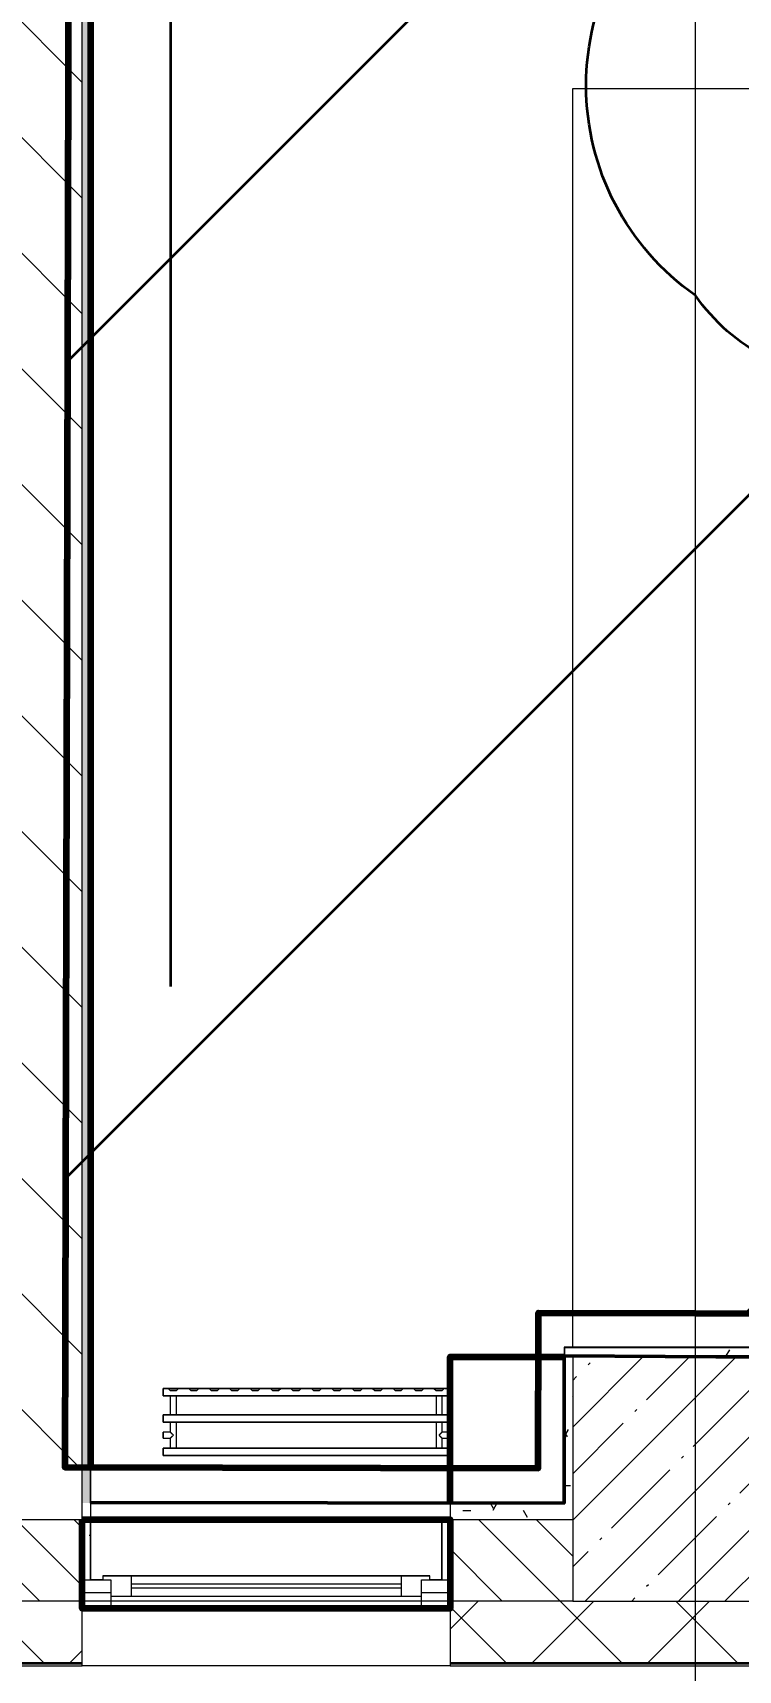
# Model space of a CAD drawing. Header units: millimetres. Extents: x -249154 to 415037, y -45458 to 354837.
# Drawn here: x 20654 to 22380, y -405 to 3600 of the extents above; entities that cross this region are included whole.
import ezdxf

# ---------------------------------------------------------------- set-up
doc = ezdxf.new("R2010")
doc.units = ezdxf.units.MM
for name, color, linetype, lineweight in [('2)1 штукатурка', 4, 'Continuous', 35), ('2)2 штукатурка', 5, 'Continuous', 50), ('3)1 шпаклевка', 4, 'Continuous', 35), ('3.3) Шпаклевка баз. фин. WD5-13', 160, 'Continuous', 140), ('3.4) Шп. баз 4 в 525 поз 4838м2', 160, 'Continuous', 140), ('3.4) Шп. фин 4 в 529 поз 11227м2', 6, 'Continuous', 140), ('3.6) Ремонт откосов базовая', 6, 'Continuous', 140), ('3.7) Ремонт откосов финишная', 3, 'Continuous', 140), ('4) демонтаж НЗ №2', 1, 'Continuous', 35), ('4.1) Дм уборка мусора НЗ 2', 20, 'Continuous', 35), ('4.4) РВР ремонт Штукатурки', 160, 'зигзаг', 35), ('5.6) Перегародка WD6', 6, 'Continuous', 40), ('666 покраска FK1', 211, 'Continuous', 60), ('839 штук откосы', 3, 'Continuous', 158), ('874 шпакл откосы', 5, 'Continuous', 158), ('A-FLOR', 7, 'Continuous', 9), ('A-GLAZ', 7, 'Continuous', 9), ('A-GLAZ-1', 7, 'Continuous', 5), ('A-WALL', 7, 'Continuous', 5), ('I-WALL', 7, 'Continuous', 5), ('S-COLS', 7, 'Continuous', 9), ('S-COLS-1', 7, 'Continuous', 5), ('Оси', 7, 'Continuous', 9)]:
    doc.layers.add(name, color=color, linetype=linetype, lineweight=lineweight)
for name, color, linetype, lineweight, true_color in [('A-WALL-1', 9, 'Continuous', 5, 0x808080), ('A-WALL-FNSH-1', 9, 'Continuous', 5, 0x808080), ('M-EQPM-1', 7, 'Continuous', 9, 0xb2b2b2)]:
    doc.layers.add(name, color=color, linetype=linetype, lineweight=lineweight, true_color=true_color)
doc.styles.add('GOST Common_1', font='', dxfattribs={"width": 0.9, "height": 250})
doc.styles.get('GOST Common_1').set_extended_font_data('GOST Common')
doc.linetypes.add('зигзаг', pattern='A,0.00254,-5.08,[131,ltypeshp.shx,S=5.08,R=0,X=-5.08,Y=0],-10.16,[131,ltypeshp.shx,S=5.08,R=180,X=5.08,Y=0],-5.08', length=20.32254)
pattern_1 = [(0, (64.7, -136.06), (243.84, 60.96), [20.117, -162.763, 20.117, -162.763, -975.36]), (0, (64.7, -136.06), (243.84, 60.96), [-365.76, 20.117, -345.643, 20.117, -162.763, -426.72]), (0, (64.7, -136.06), (243.84, 60.96), [-914.4, 20.117, -101.803, 20.117, -284.683]), (120, (156.14, -105.58), (-174.71291, 180.69163), [20.117, -162.763, 20.117, -162.763, -975.36]), (120, (156.14, -105.58), (-174.71291, 180.69163), [-365.76, 20.117, -345.643, 20.117, -162.763, -426.72]), (120, (156.14, -105.58), (-174.71291, 180.69163), [-914.4, 20.117, -101.803, 20.117, -284.683]), (240, (186.62, 16.34), (-69.12709, -241.65163), [20.117, -162.763, 20.117, -162.763, -975.36]), (240, (186.62, 16.34), (-69.12709, -241.65163), [-365.76, 20.117, -345.643, 20.117, -162.763, -426.72]), (240, (186.62, 16.34), (-69.12709, -241.65163), [-914.4, 20.117, -101.803, 20.117, -284.683])]

# ---------------------------------------------------------------- blocks, each defined once
blk = doc.blocks.new('120_Окно_СКБ_1Ст - 120_Окно_СКБ_1Ст 900х2500_h_-V46-Объем проектирования 1 этажа')
at = {"layer": 'A-GLAZ'}
for p, q in [((-450, -127), (-450, -57)), ((-450, -57), (-380, -57)), ((-380, -57), (-380, -127)), ((380, -127), (380, -57)), ((380, -57), (450, -57)), ((450, -57), (450, -127)), ((380, -87), (-380, -87)), ((-380, -87), (-380, -127)), ((-330, -137), (-330, -87)), ((330, -137), (330, -87)), ((380, -127), (380, -87)), ((-380, -127), (-450, -127)), ((-380, -127), (-400, -127)), ((-400, -127), (-400, -137)), ((-400, -137), (400, -137)), ((400, -137), (-400, -137)), ((450, -127), (380, -127)), ((400, -127), (380, -127)), ((400, -137), (400, -127))]:
    blk.add_line(p, q, dxfattribs=at)
at = {"layer": 'A-GLAZ-1'}
for p, q in [((450, -57), (-450, -57)), ((-330, -107), (330, -107)), ((330, -117), (-330, -117)), ((-430, -127), (-400, -127)), ((400, -127), (430, -127))]:
    blk.add_line(p, q, dxfattribs=at)
blk = doc.blocks.new('BSC_Колонна _Прямоугольная - 600х600-V154-Объем проектирования 1 этажа')
at = {"layer": 'S-COLS-1'}
h = blk.add_hatch(dxfattribs=at)
h.set_pattern_fill('FP_156', color=256, style=0, pattern_type=2)
h.set_pattern_definition([(45, (-22210, -200), (-114.0493, 114.0493), []), (45, (-22095.95, -200), (-114.0493, 114.0493), [201.613, -40.323, 6.706, -33.617])])
h.paths.add_polyline_path([(300, -300), (300, 300), (-300, 300), (-300, -300)])
for p, q in [((300, 300), (-300, 300)), ((-300, 300), (-300, -300)), ((300, -300), (300, 300)), ((-300, -300), (300, -300))]:
    blk.add_line(p, q, dxfattribs=at)
blk = doc.blocks.new('radiator_prado_classic_z_tip_30_po exemplyaru - Classic Z Тип 30-500-30677900-Объем проектирования 1 этажа')
at = {"layer": 'M-EQPM-1'}
for p, q in [((0, 228), (0, 210)), ((700, 228), (0, 228)), ((0, 210), (0, 228)), ((0, 228), (12.5, 228)), ((0, 210), (700, 210)), ((17.8, 210), (0, 210)), ((12.5, 228), (37.5, 228)), ((37.5, 228), (12.5, 228)), ((12.5, 228), (37.5, 228)), ((12.5, 228), (17.5, 223)), ((12.5, 228), (17.5, 223)), ((32.5, 223), (17.5, 223)), ((17.5, 223), (32.5, 223)), ((17.5, 210), (17.5, 164)), ((17.5, 210), (17.5, 164)), ((17.8, 210), (17.5, 210)), ((17.5, 210), (17.8, 210)), ((17.8, 210), (17.5, 210)), ((17.5, 210), (32.5, 210)), ((32.2, 210), (17.8, 210)), ((17.8, 210), (32.2, 210)), ((32.2, 210), (17.8, 210)), ((32.5, 210), (32.2, 210)), ((32.2, 210), (32.5, 210)), ((32.5, 210), (32.2, 210)), ((667.8, 210), (32.2, 210)), ((32.5, 223), (37.5, 228)), ((37.5, 228), (32.5, 223)), ((32.5, 164), (32.5, 210)), ((32.5, 164), (32.5, 210)), ((37.5, 228), (62.5, 228)), ((62.5, 228), (87.5, 228)), ((87.5, 228), (62.5, 228)), ((62.5, 228), (87.5, 228)), ((62.5, 228), (67.5, 223)), ((62.5, 228), (67.5, 223)), ((82.5, 223), (67.5, 223)), ((67.5, 223), (82.5, 223)), ((82.5, 223), (87.5, 228)), ((87.5, 228), (82.5, 223)), ((87.5, 228), (112.5, 228)), ((112.5, 228), (137.5, 228)), ((137.5, 228), (112.5, 228)), ((112.5, 228), (137.5, 228)), ((112.5, 228), (117.5, 223)), ((112.5, 228), (117.5, 223)), ((132.5, 223), (117.5, 223)), ((117.5, 223), (132.5, 223)), ((132.5, 223), (137.5, 228)), ((137.5, 228), (132.5, 223)), ((137.5, 228), (162.5, 228)), ((162.5, 228), (187.5, 228)), ((187.5, 228), (162.5, 228)), ((162.5, 228), (187.5, 228)), ((162.5, 228), (167.5, 223)), ((162.5, 228), (167.5, 223)), ((182.5, 223), (167.5, 223)), ((167.5, 223), (182.5, 223)), ((182.5, 223), (187.5, 228)), ((187.5, 228), (182.5, 223)), ((187.5, 228), (212.5, 228)), ((212.5, 228), (237.5, 228)), ((237.5, 228), (212.5, 228)), ((212.5, 228), (237.5, 228)), ((212.5, 228), (217.5, 223)), ((212.5, 228), (217.5, 223)), ((232.5, 223), (217.5, 223)), ((217.5, 223), (232.5, 223)), ((232.5, 223), (237.5, 228)), ((237.5, 228), (232.5, 223)), ((237.5, 228), (262.5, 228)), ((262.5, 228), (287.5, 228)), ((287.5, 228), (262.5, 228)), ((262.5, 228), (287.5, 228)), ((262.5, 228), (267.5, 223)), ((262.5, 228), (267.5, 223)), ((282.5, 223), (267.5, 223)), ((267.5, 223), (282.5, 223)), ((282.5, 223), (287.5, 228)), ((287.5, 228), (282.5, 223)), ((287.5, 228), (312.5, 228)), ((312.5, 228), (337.5, 228)), ((337.5, 228), (312.5, 228)), ((312.5, 228), (337.5, 228)), ((312.5, 228), (317.5, 223)), ((312.5, 228), (317.5, 223)), ((332.5, 223), (317.5, 223)), ((317.5, 223), (332.5, 223)), ((332.5, 223), (337.5, 228)), ((337.5, 228), (332.5, 223)), ((337.5, 228), (362.5, 228)), ((362.5, 228), (387.5, 228)), ((387.5, 228), (362.5, 228)), ((362.5, 228), (387.5, 228)), ((362.5, 228), (367.5, 223)), ((362.5, 228), (367.5, 223)), ((382.5, 223), (367.5, 223)), ((367.5, 223), (382.5, 223)), ((382.5, 223), (387.5, 228)), ((387.5, 228), (382.5, 223)), ((387.5, 228), (412.5, 228)), ((412.5, 228), (437.5, 228)), ((437.5, 228), (412.5, 228)), ((412.5, 228), (437.5, 228)), ((412.5, 228), (417.5, 223)), ((412.5, 228), (417.5, 223)), ((432.5, 223), (417.5, 223)), ((417.5, 223), (432.5, 223)), ((432.5, 223), (437.5, 228)), ((437.5, 228), (432.5, 223)), ((437.5, 228), (462.5, 228)), ((462.5, 228), (487.5, 228)), ((487.5, 228), (462.5, 228)), ((462.5, 228), (487.5, 228)), ((462.5, 228), (467.5, 223)), ((462.5, 228), (467.5, 223)), ((482.5, 223), (467.5, 223)), ((467.5, 223), (482.5, 223)), ((482.5, 223), (487.5, 228)), ((487.5, 228), (482.5, 223)), ((487.5, 228), (512.5, 228)), ((512.5, 228), (537.5, 228)), ((537.5, 228), (512.5, 228)), ((512.5, 228), (537.5, 228)), ((512.5, 228), (517.5, 223)), ((512.5, 228), (517.5, 223)), ((532.5, 223), (517.5, 223)), ((517.5, 223), (532.5, 223)), ((532.5, 223), (537.5, 228)), ((537.5, 228), (532.5, 223)), ((537.5, 228), (562.5, 228)), ((562.5, 228), (587.5, 228)), ((587.5, 228), (562.5, 228)), ((562.5, 228), (587.5, 228)), ((562.5, 228), (567.5, 223)), ((562.5, 228), (567.5, 223)), ((582.5, 223), (567.5, 223)), ((567.5, 223), (582.5, 223)), ((582.5, 223), (587.5, 228)), ((587.5, 228), (582.5, 223)), ((587.5, 228), (612.5, 228)), ((612.5, 228), (637.5, 228)), ((637.5, 228), (612.5, 228)), ((612.5, 228), (637.5, 228)), ((612.5, 228), (617.5, 223)), ((617.5, 223), (612.5, 228)), ((632.5, 223), (617.5, 223)), ((617.5, 223), (632.5, 223)), ((632.5, 223), (637.5, 228)), ((637.5, 228), (632.5, 223)), ((637.5, 228), (662.5, 228)), ((662.5, 228), (687.5, 228)), ((687.5, 228), (662.5, 228)), ((662.5, 228), (687.5, 228)), ((662.5, 228), (667.5, 223)), ((662.5, 228), (667.5, 223)), ((682.5, 223), (667.5, 223)), ((667.5, 223), (682.5, 223)), ((667.5, 210), (667.5, 164)), ((667.5, 210), (667.5, 164)), ((667.8, 210), (667.5, 210)), ((667.5, 210), (682.5, 210)), ((667.8, 210), (667.5, 210)), ((667.5, 210), (667.8, 210)), ((668.5, 210), (667.8, 210)), ((682.2, 210), (667.8, 210)), ((667.8, 210), (682.2, 210)), ((671.2, 210), (668.5, 210)), ((673.1, 210), (671.2, 210)), ((682.2, 210), (673.1, 210)), ((682.5, 210), (682.2, 210)), ((682.5, 210), (682.2, 210)), ((682.2, 210), (682.5, 210)), ((700, 210), (682.2, 210)), ((682.5, 223), (687.5, 228)), ((687.5, 228), (682.5, 223)), ((682.5, 164), (682.5, 210)), ((682.5, 164), (682.5, 210)), ((689.2, 228), (700, 228)), ((700, 210), (700, 228)), ((700, 228), (700, 210)), ((700, 164), (0, 164)), ((0, 164), (0, 146)), ((0, 146), (0, 164)), ((0, 164), (17.8, 164)), ((17.8, 164), (17.5, 164)), ((17.5, 164), (17.8, 164)), ((17.8, 164), (17.5, 164)), ((17.5, 164), (32.5, 164)), ((32.2, 164), (17.8, 164)), ((17.8, 164), (32.2, 164)), ((32.2, 164), (17.8, 164)), ((32.5, 164), (32.2, 164)), ((32.2, 164), (32.5, 164)), ((32.5, 164), (32.2, 164)), ((32.2, 164), (667.8, 164)), ((667.8, 164), (667.5, 164)), ((667.5, 164), (682.5, 164)), ((667.8, 164), (667.5, 164)), ((667.5, 164), (667.8, 164)), ((675, 164), (667.8, 164)), ((682.2, 164), (667.8, 164)), ((667.8, 164), (682.2, 164)), ((678.7, 164), (675, 164)), ((682.2, 164), (678.7, 164)), ((682.5, 164), (682.2, 164)), ((682.5, 164), (682.2, 164)), ((682.2, 164), (682.5, 164)), ((682.2, 164), (700, 164)), ((700, 146), (700, 164)), ((700, 164), (700, 146)), ((0, 146), (700, 146)), ((18.5, 146), (0, 146)), ((17.5, 121.5), (0, 121.5)), ((17.5, 121.5), (0, 121.5)), ((0, 121.5), (0, 120.5)), ((0, 106.5), (0, 121.5)), ((0, 120.5), (0, 107.5)), ((0, 120.5), (0, 119.3)), ((0, 114), (0, 120.5)), ((0, 120.5), (0, 120.5)), ((17.5, 146), (17.5, 121.5)), ((17.5, 146), (17.5, 121.5)), ((17.5, 146), (18.5, 146)), ((18.5, 146), (17.5, 146)), ((17.5, 146), (18.5, 146)), ((32.5, 146), (17.5, 146)), ((18.5, 146), (32.2, 146)), ((32.2, 146), (18.5, 146)), ((18.5, 146), (32.2, 146)), ((32.2, 146), (32.5, 146)), ((32.5, 146), (32.2, 146)), ((32.2, 146), (32.5, 146)), ((667.8, 146), (32.2, 146)), ((32.5, 82), (32.5, 146)), ((32.5, 82), (32.5, 146)), ((667.5, 146), (667.5, 82)), ((667.5, 146), (667.5, 82)), ((667.5, 146), (667.8, 146)), ((682.5, 146), (667.5, 146)), ((667.5, 146), (667.8, 146)), ((667.8, 146), (667.5, 146)), ((667.8, 146), (675, 146)), ((667.8, 146), (681.5, 146)), ((681.5, 146), (667.8, 146)), ((675, 146), (681.5, 146)), ((681.5, 146), (682.5, 146)), ((681.5, 146), (682.5, 146)), ((682.5, 146), (681.5, 146)), ((700, 146), (681.5, 146)), ((682.5, 121.5), (682.5, 146)), ((682.5, 121.5), (682.5, 146)), ((700, 121.5), (682.5, 121.5)), ((700, 121.5), (682.5, 121.5)), ((700, 121.5), (700, 106.5)), ((700, 120.5), (700, 121.5)), ((700, 121.5), (700, 120.5)), ((700, 120.5), (700, 121.5)), ((700, 107.5), (700, 120.5)), ((700, 120.5), (700, 107.5)), ((700, 107.5), (700, 120.5)), ((0, 119.3), (0, 117.8)), ((0, 117.8), (0, 114)), ((0, 114), (0, 110.3)), ((0, 107.5), (0, 114)), ((0, 110.3), (0, 108.7)), ((0, 108.7), (0, 107.5)), ((0, 107.5), (0, 106.5)), ((0, 107.5), (0, 107.5)), ((0, 106.5), (17.5, 106.5)), ((0, 106.5), (17.5, 106.5)), ((700, 82), (0, 82)), ((0, 82), (0, 64)), ((0, 64), (0, 82)), ((0, 82), (18.5, 82)), ((17.5, 106.5), (17.5, 82)), ((17.5, 106.5), (17.5, 82)), ((18.5, 82), (17.5, 82)), ((17.5, 82), (18.5, 82)), ((18.5, 82), (17.5, 82)), ((17.5, 82), (32.5, 82)), ((32.2, 82), (18.5, 82)), ((18.5, 82), (32.2, 82)), ((32.2, 82), (18.5, 82)), ((32.5, 82), (32.2, 82)), ((32.2, 82), (32.5, 82)), ((32.5, 82), (32.2, 82)), ((32.2, 82), (667.8, 82)), ((667.8, 82), (667.5, 82)), ((667.5, 82), (682.5, 82)), ((667.8, 82), (667.5, 82)), ((667.5, 82), (667.8, 82)), ((669.7, 82), (667.8, 82)), ((681.5, 82), (667.8, 82)), ((667.8, 82), (681.5, 82)), ((681.5, 82), (669.7, 82)), ((682.5, 82), (681.5, 82)), ((682.5, 82), (681.5, 82)), ((681.5, 82), (682.5, 82)), ((681.5, 82), (700, 82)), ((682.5, 82), (682.5, 106.5)), ((682.5, 106.5), (700, 106.5)), ((682.5, 82), (682.5, 106.5)), ((682.5, 106.5), (700, 106.5)), ((700, 106.5), (700, 107.5)), ((700, 107.5), (700, 106.5)), ((700, 106.5), (700, 107.5)), ((700, 64), (700, 82)), ((700, 82), (700, 64)), ((700, 64), (0, 64)), ((0, 64), (700, 64))]:
    blk.add_line(p, q, dxfattribs=at)
for points, knots in [([(18.5, 120.5), (18.4, 120.6), (18.3, 120.7), (18.1, 120.9), (17.9, 121.1), (17.8, 121.2), (17.7, 121.3), (17.5, 121.5), (17.5, 121.5), (17.5, 121.5)], [0.7142857, 0.7142857, 0.7142857, 0.7142857, 0.75, 0.7857143, 0.8214286, 0.8571429, 0.8928571, 0.9285714, 1, 1, 1, 1]), ([(17.5, 121.5), (17.5, 121.5), (17.5, 121.5), (17.7, 121.3), (17.8, 121.2), (17.9, 121.1), (18.1, 120.9), (18.3, 120.7), (18.4, 120.6), (18.5, 120.5)], [0, 0, 0, 0, 0.0714286, 0.1071429, 0.1428571, 0.1785714, 0.2142857, 0.25, 0.2857143, 0.2857143, 0.2857143, 0.2857143]), ([(17.5, 121.5), (17.5, 121.5), (17.5, 121.5), (17.7, 121.3), (17.8, 121.2), (17.9, 121.1), (18.1, 120.9), (18.3, 120.7), (18.4, 120.6), (18.5, 120.5)], [0, 0, 0, 0, 0.0714286, 0.1071429, 0.1428571, 0.1785714, 0.2142857, 0.25, 0.2857143, 0.2857143, 0.2857143, 0.2857143]), ([(25, 114), (24.5, 114.5), (23.6, 115.4), (22.4, 116.6), (21.6, 117.4), (21.1, 117.9), (20.8, 118.2), (20.5, 118.5), (20.2, 118.8), (19.8, 119.1), (19.6, 119.4), (19.3, 119.7), (19, 120), (18.7, 120.3), (18.5, 120.5), (18.3, 120.7), (18.1, 120.9), (17.9, 121.1), (17.8, 121.2), (17.7, 121.3), (17.5, 121.5), (17.5, 121.5), (17.5, 121.5)], [0, 0, 0, 0, 0.142857, 0.285714, 0.357143, 0.392857, 0.428571, 0.464286, 0.5, 0.535714, 0.571429, 0.607143, 0.642857, 0.678571, 0.714286, 0.75, 0.785714, 0.821429, 0.857143, 0.892857, 0.928571, 1, 1, 1, 1]), ([(675, 114), (675.5, 114.5), (676.4, 115.4), (677.6, 116.6), (678.4, 117.4), (678.9, 117.9), (679.2, 118.2), (679.5, 118.5), (679.8, 118.8), (680.1, 119.2), (680.4, 119.4), (680.7, 119.7), (681, 120), (681.3, 120.3), (681.5, 120.5), (681.7, 120.7), (681.9, 120.9), (682.1, 121.1), (682.2, 121.2), (682.3, 121.3), (682.5, 121.5), (682.5, 121.5), (682.5, 121.5)], [0, 0, 0, 0, 0.142857, 0.285714, 0.357143, 0.392857, 0.428571, 0.464286, 0.5, 0.535714, 0.571429, 0.607143, 0.642857, 0.678571, 0.714286, 0.75, 0.785714, 0.821429, 0.857143, 0.892857, 0.928571, 1, 1, 1, 1]), ([(682.5, 121.5), (682.5, 121.5), (682.5, 121.5), (682.3, 121.3), (682.2, 121.2), (682.1, 121.1), (681.9, 120.9), (681.7, 120.7), (681.6, 120.6), (681.5, 120.5)], [0, 0, 0, 0, 0.0714286, 0.1071429, 0.1428571, 0.1785714, 0.2142857, 0.25, 0.2857143, 0.2857143, 0.2857143, 0.2857143]), ([(682.5, 121.5), (682.5, 121.5), (682.5, 121.5), (682.3, 121.3), (682.2, 121.2), (682.1, 121.1), (681.9, 120.9), (681.7, 120.7), (681.6, 120.6), (681.5, 120.5)], [0, 0, 0, 0, 0.0714286, 0.1071429, 0.1428571, 0.1785714, 0.2142857, 0.25, 0.2857143, 0.2857143, 0.2857143, 0.2857143]), ([(681.5, 120.5), (681.6, 120.6), (681.7, 120.7), (681.9, 120.9), (682.1, 121.1), (682.2, 121.2), (682.3, 121.3), (682.5, 121.5), (682.5, 121.5), (682.5, 121.5)], [0.7142857, 0.7142857, 0.7142857, 0.7142857, 0.75, 0.7857143, 0.8214286, 0.8571429, 0.8928571, 0.9285714, 1, 1, 1, 1]), ([(17.5, 106.5), (17.5, 106.5), (17.5, 106.5), (17.7, 106.7), (17.8, 106.8), (17.9, 106.9), (18.1, 107.1), (18.3, 107.3), (18.5, 107.5), (18.7, 107.7), (19, 108), (19.3, 108.3), (19.6, 108.6), (19.8, 108.9), (20.3, 109.3), (20.7, 109.7), (21.1, 110.1), (21.6, 110.6), (22.4, 111.4), (23.6, 112.6), (24.5, 113.5), (25, 114)], [0, 0, 0, 0, 0.071429, 0.107143, 0.142857, 0.178571, 0.214286, 0.25, 0.285714, 0.321429, 0.357143, 0.392857, 0.428571, 0.464286, 0.5, 0.571429, 0.607143, 0.642857, 0.714286, 0.857143, 1, 1, 1, 1]), ([(17.5, 106.5), (17.5, 106.5), (17.5, 106.5), (17.7, 106.7), (17.8, 106.8), (17.9, 106.9), (18.1, 107.1), (18.3, 107.3), (18.4, 107.4), (18.5, 107.5)], [0, 0, 0, 0, 0.0714286, 0.1071429, 0.1428571, 0.1785714, 0.2142857, 0.25, 0.2857143, 0.2857143, 0.2857143, 0.2857143]), ([(18.5, 107.5), (18.4, 107.4), (18.3, 107.3), (18.1, 107.1), (17.9, 106.9), (17.8, 106.8), (17.7, 106.7), (17.5, 106.5), (17.5, 106.5), (17.5, 106.5)], [0.7142857, 0.7142857, 0.7142857, 0.7142857, 0.75, 0.7857143, 0.8214286, 0.8571429, 0.8928571, 0.9285714, 1, 1, 1, 1]), ([(18.5, 107.5), (18.4, 107.4), (18.3, 107.3), (18.1, 107.1), (17.9, 106.9), (17.8, 106.8), (17.7, 106.7), (17.5, 106.5), (17.5, 106.5), (17.5, 106.5)], [0.7142857, 0.7142857, 0.7142857, 0.7142857, 0.75, 0.7857143, 0.8214286, 0.8571429, 0.8928571, 0.9285714, 1, 1, 1, 1]), ([(22.1, 116.9), (21.9, 117.1), (21.6, 117.4), (21.1, 117.9), (20.8, 118.2), (20.5, 118.5), (20.2, 118.8), (19.9, 119.2), (19.7, 119.3), (19.6, 119.4)], [0.2857143, 0.2857143, 0.2857143, 0.2857143, 0.3571429, 0.3928571, 0.4285714, 0.4642857, 0.5, 0.5357143, 0.5714286, 0.5714286, 0.5714286, 0.5714286]), ([(19.6, 119.4), (19.7, 119.3), (19.9, 119.2), (20.3, 118.7), (20.7, 118.3), (21.1, 117.9), (21.6, 117.4), (21.9, 117.1), (22.1, 116.9)], [0.4285714, 0.4285714, 0.4285714, 0.4285714, 0.4642857, 0.5, 0.5714286, 0.6071429, 0.6428571, 0.7142857, 0.7142857, 0.7142857, 0.7142857]), ([(19.6, 119.4), (19.7, 119.3), (19.8, 119.1), (20.3, 118.7), (20.7, 118.3), (21.1, 117.9), (21.6, 117.4), (21.9, 117.1), (22.1, 116.9)], [0.4285714, 0.4285714, 0.4285714, 0.4285714, 0.4642857, 0.5, 0.5714286, 0.6071429, 0.6428571, 0.7142857, 0.7142857, 0.7142857, 0.7142857]), ([(19.6, 108.6), (19.7, 108.7), (19.9, 108.8), (20.3, 109.3), (20.7, 109.7), (21.1, 110.1), (21.6, 110.6), (21.9, 110.9), (22.1, 111.1)], [0.4285714, 0.4285714, 0.4285714, 0.4285714, 0.4642857, 0.5, 0.5714286, 0.6071429, 0.6428571, 0.7142857, 0.7142857, 0.7142857, 0.7142857]), ([(22.1, 111.1), (21.9, 110.9), (21.6, 110.6), (21.1, 110.1), (20.8, 109.8), (20.5, 109.5), (20.2, 109.2), (19.9, 108.8), (19.7, 108.7), (19.6, 108.6)], [0.2857143, 0.2857143, 0.2857143, 0.2857143, 0.3571429, 0.3928571, 0.4285714, 0.4642857, 0.5, 0.5357143, 0.5714286, 0.5714286, 0.5714286, 0.5714286]), ([(22.1, 111.1), (21.9, 110.9), (21.6, 110.6), (21.1, 110.1), (20.8, 109.8), (20.5, 109.5), (20.2, 109.2), (19.8, 108.9), (19.7, 108.7), (19.6, 108.6)], [0.2857143, 0.2857143, 0.2857143, 0.2857143, 0.3571429, 0.3928571, 0.4285714, 0.4642857, 0.5, 0.5357143, 0.5714286, 0.5714286, 0.5714286, 0.5714286]), ([(682.5, 106.5), (682.5, 106.5), (682.5, 106.5), (682.3, 106.7), (682.2, 106.8), (682.1, 106.9), (681.9, 107.1), (681.7, 107.3), (681.5, 107.5), (681.3, 107.7), (681, 108), (680.7, 108.3), (680.4, 108.6), (680.1, 108.8), (679.7, 109.3), (679.3, 109.7), (678.9, 110.1), (678.4, 110.6), (677.6, 111.4), (676.4, 112.6), (675.5, 113.5), (675, 114)], [0, 0, 0, 0, 0.071429, 0.107143, 0.142857, 0.178571, 0.214286, 0.25, 0.285714, 0.321429, 0.357143, 0.392857, 0.428571, 0.464286, 0.5, 0.571429, 0.607143, 0.642857, 0.714286, 0.857143, 1, 1, 1, 1]), ([(680.4, 119.4), (680.3, 119.3), (680.1, 119.2), (679.7, 118.7), (679.3, 118.3), (678.9, 117.9), (678.4, 117.4), (678.1, 117.1), (677.9, 116.9)], [0.4285714, 0.4285714, 0.4285714, 0.4285714, 0.4642857, 0.5, 0.5714286, 0.6071429, 0.6428571, 0.7142857, 0.7142857, 0.7142857, 0.7142857]), ([(680.4, 119.4), (680.3, 119.3), (680.1, 119.2), (679.7, 118.7), (679.3, 118.3), (678.9, 117.9), (678.4, 117.4), (678.1, 117.1), (677.9, 116.9)], [0.4285714, 0.4285714, 0.4285714, 0.4285714, 0.4642857, 0.5, 0.5714286, 0.6071429, 0.6428571, 0.7142857, 0.7142857, 0.7142857, 0.7142857]), ([(677.9, 116.9), (678.1, 117.1), (678.4, 117.4), (678.9, 117.9), (679.2, 118.2), (679.5, 118.5), (679.8, 118.8), (680.1, 119.2), (680.3, 119.3), (680.4, 119.4)], [0.2857143, 0.2857143, 0.2857143, 0.2857143, 0.3571429, 0.3928571, 0.4285714, 0.4642857, 0.5, 0.5357143, 0.5714286, 0.5714286, 0.5714286, 0.5714286]), ([(677.9, 111.1), (678.1, 110.9), (678.4, 110.6), (678.9, 110.1), (679.2, 109.8), (679.5, 109.5), (679.8, 109.2), (680.1, 108.8), (680.3, 108.7), (680.4, 108.6)], [0.2857143, 0.2857143, 0.2857143, 0.2857143, 0.3571429, 0.3928571, 0.4285714, 0.4642857, 0.5, 0.5357143, 0.5714286, 0.5714286, 0.5714286, 0.5714286]), ([(677.9, 111.1), (678.1, 110.9), (678.4, 110.6), (678.9, 110.1), (679.2, 109.8), (679.5, 109.5), (679.8, 109.2), (680.1, 108.8), (680.3, 108.7), (680.4, 108.6)], [0.2857143, 0.2857143, 0.2857143, 0.2857143, 0.3571429, 0.3928571, 0.4285714, 0.4642857, 0.5, 0.5357143, 0.5714286, 0.5714286, 0.5714286, 0.5714286]), ([(680.4, 108.6), (680.3, 108.7), (680.1, 108.8), (679.7, 109.3), (679.3, 109.7), (678.9, 110.1), (678.4, 110.6), (678.1, 110.9), (677.9, 111.1)], [0.4285714, 0.4285714, 0.4285714, 0.4285714, 0.4642857, 0.5, 0.5714286, 0.6071429, 0.6428571, 0.7142857, 0.7142857, 0.7142857, 0.7142857]), ([(681.5, 107.5), (681.6, 107.4), (681.7, 107.3), (681.9, 107.1), (682.1, 106.9), (682.2, 106.8), (682.3, 106.7), (682.5, 106.5), (682.5, 106.5), (682.5, 106.5)], [0.7142857, 0.7142857, 0.7142857, 0.7142857, 0.75, 0.7857143, 0.8214286, 0.8571429, 0.8928571, 0.9285714, 1, 1, 1, 1]), ([(681.5, 107.5), (681.6, 107.4), (681.7, 107.3), (681.9, 107.1), (682.1, 106.9), (682.2, 106.8), (682.3, 106.7), (682.5, 106.5), (682.5, 106.5), (682.5, 106.5)], [0.7142857, 0.7142857, 0.7142857, 0.7142857, 0.75, 0.7857143, 0.8214286, 0.8571429, 0.8928571, 0.9285714, 1, 1, 1, 1]), ([(682.5, 106.5), (682.5, 106.5), (682.5, 106.5), (682.3, 106.7), (682.2, 106.8), (682.1, 106.9), (681.9, 107.1), (681.7, 107.3), (681.6, 107.4), (681.5, 107.5)], [0, 0, 0, 0, 0.0714286, 0.1071429, 0.1428571, 0.1785714, 0.2142857, 0.25, 0.2857143, 0.2857143, 0.2857143, 0.2857143])]:
    blk.add_open_spline(points, degree=3, knots=knots, dxfattribs=at)
for points in [[(19.6, 119.4), (19.5, 119.5), (19.3, 119.7), (19, 120), (18.7, 120.3), (18.6, 120.4), (18.5, 120.5)], [(18.5, 120.5), (18.6, 120.4), (18.7, 120.3), (19, 120), (19.3, 119.7), (19.5, 119.5), (19.6, 119.4)], [(18.5, 120.5), (18.6, 120.4), (18.7, 120.3), (19, 120), (19.3, 119.7), (19.5, 119.5), (19.6, 119.4)], [(681.5, 120.5), (681.4, 120.4), (681.3, 120.3), (681, 120), (680.7, 119.7), (680.5, 119.5), (680.4, 119.4)], [(681.5, 120.5), (681.4, 120.4), (681.3, 120.3), (681, 120), (680.7, 119.7), (680.5, 119.5), (680.4, 119.4)], [(680.4, 119.4), (680.5, 119.5), (680.7, 119.7), (681, 120), (681.3, 120.3), (681.4, 120.4), (681.5, 120.5)], [(18.5, 107.5), (18.6, 107.6), (18.7, 107.7), (19, 108), (19.3, 108.3), (19.5, 108.5), (19.6, 108.6)], [(19.6, 108.6), (19.5, 108.5), (19.3, 108.3), (19, 108), (18.7, 107.7), (18.6, 107.6), (18.5, 107.5)], [(19.6, 108.6), (19.5, 108.5), (19.3, 108.3), (19, 108), (18.7, 107.7), (18.6, 107.6), (18.5, 107.5)], [(25, 114), (24.5, 114.5), (23.6, 115.4), (22.6, 116.4), (22.1, 116.9)], [(22.1, 116.9), (22.6, 116.4), (23.6, 115.4), (24.5, 114.5), (25, 114)], [(22.1, 116.9), (22.6, 116.4), (23.6, 115.4), (24.5, 114.5), (25, 114)], [(22.1, 111.1), (22.6, 111.6), (23.6, 112.6), (24.5, 113.5), (25, 114)], [(25, 114), (24.5, 113.5), (23.6, 112.6), (22.6, 111.6), (22.1, 111.1)], [(25, 114), (24.5, 113.5), (23.6, 112.6), (22.6, 111.6), (22.1, 111.1)], [(677.9, 116.9), (677.4, 116.4), (676.4, 115.4), (675.5, 114.5), (675, 114)], [(677.9, 116.9), (677.4, 116.4), (676.4, 115.4), (675.5, 114.5), (675, 114)], [(675, 114), (675.5, 114.5), (676.4, 115.4), (677.4, 116.4), (677.9, 116.9)], [(675, 114), (675.5, 113.5), (676.4, 112.6), (677.4, 111.6), (677.9, 111.1)], [(675, 114), (675.5, 113.5), (676.4, 112.6), (677.4, 111.6), (677.9, 111.1)], [(677.9, 111.1), (677.4, 111.6), (676.4, 112.6), (675.5, 113.5), (675, 114)], [(680.4, 108.6), (680.5, 108.5), (680.7, 108.3), (681, 108), (681.3, 107.7), (681.4, 107.6), (681.5, 107.5)], [(680.4, 108.6), (680.5, 108.5), (680.7, 108.3), (681, 108), (681.3, 107.7), (681.4, 107.6), (681.5, 107.5)], [(681.5, 107.5), (681.4, 107.6), (681.3, 107.7), (681, 108), (680.7, 108.3), (680.5, 108.5), (680.4, 108.6)]]:
    blk.add_open_spline(points, degree=3, dxfattribs=at)

msp = doc.modelspace()

# ---------------------------------------------------------------- hatches: boundary and pattern name
at = {"layer": '4.1) Дм уборка мусора НЗ 2'}
h = msp.add_hatch(dxfattribs=at)
h.set_pattern_fill('ANSI31', color=1, scale=444)
h.paths.add_polyline_path([(29405.8, 6825.9), (27603.7, 6825.9), (27599, 6896.7), (27556.2, 6896.8), (27557.9, 7593.8), (26199.9, 7597), (26198.3, 6907), (25006.3, 6909.8), (25007.9, 7619.8), (22549.9, 7625.6), (22549, 7225.6), (21907, 7227.1), (21907.9, 7607.1), (20749.9, 7609.8), (20732.2, 91.8), (21890.2, 89.1), (21891.1, 469.1), (22658.1, 467.3), (22657.2, 87.3), (25540.2, 80.5), (25541.1, 460.5), (26431.6, 458.4), (26430.7, 78.4), (29190, 72), (29190.9, 452), (29390.9, 451.5)])
at = {"layer": 'A-WALL'}
h = msp.add_hatch(dxfattribs=at)
h.set_pattern_fill('FP_2', color=256, style=0, pattern_type=2)
h.set_pattern_definition([(135, (64.7, -136.06), (-70.71068, -70.71068), [])])
h.paths.add_polyline_path([(7724.7, -236.1), (7724.7, -36.1), (6894.7, -36.1), (6894.7, -236.1)])
h.paths.add_polyline_path([(19424.7, -236.1), (20774.7, -236.1), (20774.7, -36.1), (19424.7, -36.1), (19424.7, -216.1)])
h.paths.add_polyline_path([(14924.7, -236.1), (15674.7, -236.1), (15674.7, -36.1), (14924.7, -36.1), (14924.7, -216.1)])
h.paths.add_polyline_path([(16574.7, -236.1), (16724.7, -236.1), (16724.7, -36.1), (16574.7, -36.1), (16574.7, -234.1)])
h.paths.add_polyline_path([(21674.7, -236.1), (21974.7, -236.1), (21974.7, -36.1), (21674.7, -36.1), (21674.7, -216.1)])
h.paths.add_polyline_path([(9974.7, -236.1), (9974.7, -36.1), (9224.4, -36.1), (9224.4, -236.1), (9424.4, -236.1)])
h.paths.add_polyline_path([(22574.7, -236.1), (22699.7, -236.1), (22699.7, -36.1), (22574.7, -36.1), (22574.7, -216.1)])
h.paths.add_polyline_path([(12120.3, -236.1), (12224.7, -236.1), (12224.7, -36.1), (12074.7, -36.1), (12074.7, -236.1)])
h.paths.add_polyline_path([(27374.7, -236.1), (28374.4, -236.1), (28374.4, -36.1), (27374.7, -36.1), (27374.7, -216.1)])
h.paths.add_polyline_path([(26474.7, -236.1), (26474.7, -36.1), (26224.7, -36.1), (26224.7, -236.1)])
h.paths.add_polyline_path([(25499.7, -236.1), (25624.7, -236.1), (25624.7, -36.1), (25499.7, -36.1), (25499.7, -216.1)])
h = msp.add_hatch(dxfattribs=at)
h.set_pattern_fill('FP_24', color=256, style=0, pattern_type=2)
h.set_pattern_definition([(45, (64.7, -136.06), (-141.42136, 141.42136), []), (135, (64.7, -136.06), (-141.42136, -141.42136), [])])
h.paths.add_polyline_path([(75756.8, -386.1), (75764.7, -386.1), (75764.7, -236.1), (74044.7, -236.1), (74044.7, -386.1), (75544.7, -386.1)])
h.paths.add_polyline_path([(70724.7, -386.1), (70724.7, -236.1), (67124.7, -236.1), (67124.7, -386.1), (69886.1, -386.1)])
h.paths.add_polyline_path([(72300.8, -386.1), (72344.7, -386.1), (72344.7, -236.1), (71624.7, -237.9), (71624.7, -386.1), (72144.7, -386.1)])
h.paths.add_polyline_path([(65224.7, -386.1), (66224.7, -386.1), (66224.7, -236.1), (65224.7, -236.1), (65224.7, -254.1)])
h.paths.add_polyline_path([(63774.7, -386.1), (64324.7, -386.1), (64324.7, -236.1), (63774.7, -236.1), (63774.7, -257.4)])
h.paths.add_polyline_path([(60974.7, -386.1), (61674.7, -386.1), (61674.7, -236.1), (60974.7, -236.1), (60974.7, -264.3)])
h.paths.add_polyline_path([(60074.7, -386.1), (60074.7, -236.1), (59324.7, -236.1), (59324.7, -386.1)])
h.paths.add_polyline_path([(57224.7, -386.1), (57224.7, -236.1), (56474.7, -236.1), (56474.7, -386.1)])
h.paths.add_polyline_path([(53374.7, -386.1), (53374.7, -236.1), (51936.2, -236.1), (51936.2, -386.1)])
h.paths.add_polyline_path([(49836.2, -386.1), (49836.2, -236.1), (49124.7, -236.1), (49124.7, -386.1), (49255.4, -386.1)])
h.paths.add_polyline_path([(48224.7, -386.1), (48224.7, -236.1), (47474.7, -236.1), (47474.7, -386.1)])
h.paths.add_polyline_path([(44374.7, -386.1), (44374.7, -236.1), (42802.2, -236.1), (42802.2, -386.1)])
h.paths.add_polyline_path([(38940.1, -386.1), (39104.7, -386.1), (39104.7, -236.1), (38054.7, -236.1), (38054.7, -386.1)])
h.paths.add_polyline_path([(40702.2, -386.1), (40702.2, -236.1), (40004.7, -236.1), (40004.7, -386.1)])
h.paths.add_polyline_path([(36877, -386.1), (37154.7, -386.1), (37154.7, -236.1), (36034.7, -236.1), (36034.7, -386.1)])
h.paths.add_polyline_path([(33934.7, -386.1), (33934.7, -236.1), (33074.7, -236.1), (33074.7, -386.1)])
h.paths.add_polyline_path([(30274.7, -386.1), (30274.7, -236.1), (29274.4, -236.1), (29274.4, -386.1)])
h.paths.add_polyline_path([(28374.4, -386.1), (28374.4, -236.1), (27374.7, -236.1), (27374.7, -386.1)])
h.paths.add_polyline_path([(26474.7, -386.1), (26474.7, -236.1), (25499.7, -236.1), (25499.7, -386.1)])
h.paths.add_polyline_path([(22699.7, -386.1), (22699.7, -236.1), (21674.7, -236.1), (21674.7, -386.1)])
h.paths.add_polyline_path([(19424.7, -386.1), (20774.7, -386.1), (20774.7, -236.1), (19424.7, -236.1), (19424.7, -367.6)])
h.paths.add_polyline_path([(17324.7, -386.1), (17324.7, -236.1), (16574.7, -236.1), (16574.7, -386.1)])
h.paths.add_polyline_path([(14924.7, -386.1), (15674.7, -386.1), (15674.7, -236.1), (14924.7, -236.1), (14924.7, -378.8)])
h.paths.add_polyline_path([(12120.3, -386.1), (12824.7, -384.1), (12824.7, -236.1), (12074.7, -236.1), (12074.7, -386.1)])
h.paths.add_polyline_path([(7994.1, -386.1), (8324.4, -386.1), (8324.4, -236.1), (6894.7, -236.1), (6894.7, -386.1), (7724.7, -386.1)])
h.paths.add_polyline_path([(9224.4, -386.1), (9974.7, -386.1), (9974.7, -236.1), (9224.4, -236.1), (9224.4, -254.1)])
h.paths.add_polyline_path([(174.7, -386.1), (3794.7, -386.1), (3794.7, -236.1), (-195.3, -236.1), (-195.3, -386.1), (-45.3, -386.1)])
at = {"layer": 'I-WALL'}
h = msp.add_hatch(dxfattribs=at)
h.set_pattern_fill('FP_23', color=256, style=0, pattern_type=2)
h.set_pattern_definition([(135, (64.7, -136.06), (-141.4214, -141.4214), [])])
h.paths.add_polyline_path([(20774.7, -36.1), (20774.7, 7543.9), (20574.7, 7543.9), (20574.7, -36.1)])
h = msp.add_hatch(dxfattribs=at)
h.set_pattern_fill('FP_191', color=256, style=0, pattern_type=2)
h.set_pattern_definition(pattern_1)
h.paths.add_polyline_path([(20794.7, 3.9), (20793.7, 7523.9), (20774.7, 7543.9), (20774.7, 3.9)])
h.paths.add_polyline_path([(20794.7, 7523.9), (20794.7, 7543.9), (20774.7, 7543.9)])
h = msp.add_hatch(dxfattribs=at)
h.set_pattern_fill('FP_191', color=256, style=0, pattern_type=2)
h.set_pattern_definition(pattern_1)
h.paths.add_polyline_path([(21974.7, 3.9), (21974.7, 383.9), (21954.7, 383.9), (21954.7, 4.9), (21959.9, 4.7)])
h = msp.add_hatch(dxfattribs=at)
h.set_pattern_fill('FP_191', color=256, style=0, pattern_type=2)
h.set_pattern_definition(pattern_1)
h.paths.add_polyline_path([(21974.7, 363.9), (22574.7, 363.9), (22574.7, 383.9), (21974.7, 383.9)])
h = msp.add_hatch(dxfattribs=at)
h.set_pattern_fill('FP_191', color=256, style=0, pattern_type=2)
h.set_pattern_definition(pattern_1)
h.paths.add_polyline_path([(21674.7, -36.1), (21974.7, -36.1), (21974.7, 3.9), (21674.7, 3.9), (21674.7, -16.1)])
h.paths.add_polyline_path([(20774.7, -36.1), (20795.7, -36.1), (20794.7, 3.9), (20774.7, 3.9), (20774.7, -16.1)])
h = msp.add_hatch(dxfattribs=at)
h.set_pattern_fill('FP_191', color=256, style=0, pattern_type=2)
h.set_pattern_definition(pattern_1)
h.paths.add_polyline_path([(20794.7, -184.1), (20794.7, -36.1), (20774.7, -36.1), (20774.7, -184.1)])

# ---------------------------------------------------------------- linework, layer by layer
at = {"layer": '2)1 штукатурка'}
msp.add_lwpolyline([(20794.7, 91.7), (20794.7, 7522.9)], dxfattribs=at)
at = {"layer": '2)2 штукатурка'}
msp.add_lwpolyline([(20795.7, 4.9), (21953.7, 3.9), (21953.7, 363.9), (22694.7, 358.9), (22720.7, 13.9), (25604.7, 13.9), (25624.7, 384.9), (26528.2, 358.9), (26528.2, -36.1), (29264.4, 3.9), (29274.4, 363.9), (29474.4, 363.9)], dxfattribs=at)
at = {"layer": '3)1 шпаклевка', "flags": 128}
msp.add_lwpolyline([(27557.1, 7593.8), (26199.1, 7597), (26197.5, 6907), (25005.5, 6909.8), (25007.2, 7619.8), (22549.2, 7625.6), (22548.2, 7225.6), (21906.2, 7227.1), (21907.1, 7607.1), (20749.1, 7609.8), (20731.5, 91.8), (21889.5, 89.1), (21890.4, 469.1), (22657.4, 467.3), (22656.5, 87.3), (25539.5, 80.5), (25540.3, 460.5), (26430.8, 458.4), (26430, 78.4), (29189.2, 72), (29190.1, 452), (29390.1, 451.5), (29405.2, 6892.5), (27555.5, 6896.8)], close=True, dxfattribs=at)
at = {"layer": '3.3) Шпаклевка баз. фин. WD5-13', "ltscale": 0.5}
msp.add_lwpolyline([(21674.7, 4.9), (21674.7, 361.4), (21953.7, 361.4)], dxfattribs=at)
at = {"layer": '3.4) Шп. баз 4 в 525 поз 4838м2', "flags": 128}
msp.add_lwpolyline([(22549.9, 7625.6), (22549, 7225.6), (21907, 7227.1), (21907.9, 7607.1), (20749.9, 7609.8), (20732.2, 91.8), (21890.2, 89.1), (21891.1, 469.1), (22658.1, 467.3), (22657.2, 87.3)], dxfattribs=at)
at = {"layer": '3.4) Шп. баз 4 в 525 поз 4838м2'}
msp.add_lwpolyline([(20795.7, 91.7), (20795.7, 7522.9)], dxfattribs=at)
at = {"layer": '3.4) Шп. фин 4 в 529 поз 11227м2', "flags": 128}
msp.add_lwpolyline([(27557.9, 7593.8), (26199.9, 7597), (26198.3, 6907), (25006.3, 6909.8), (25007.9, 7619.8), (22549.9, 7625.6), (22549, 7225.6), (21907, 7227.1), (21907.9, 7607.1), (20749.9, 7609.8), (20732.2, 91.8), (21890.2, 89.1), (21891.1, 469.1), (22658.1, 467.3), (22657.2, 87.3), (25540.2, 80.5), (25541.1, 460.5), (26431.6, 458.4), (26430.7, 78.4), (29190, 72), (29190.9, 452), (29390.9, 451.5), (29406, 6892.5), (27556.2, 6896.8)], close=True, dxfattribs=at)
at = {"layer": '3.4) Шп. фин 4 в 529 поз 11227м2'}
msp.add_lwpolyline([(20795.7, 91.7), (20795.7, 7522.9)], dxfattribs=at)
at = {"layer": '3.6) Ремонт откосов базовая', "ltscale": 0.01}
msp.add_lwpolyline([(20774.7, -36.1), (21674.7, -36.1), (21674.7, -254.1), (20774.7, -254.1)], close=True, dxfattribs=at)
at = {"layer": '3.7) Ремонт откосов финишная', "ltscale": 0.01}
msp.add_lwpolyline([(20774.7, -36.1), (21674.7, -36.1), (21674.7, -254.1), (20774.7, -254.1)], close=True, dxfattribs=at)
at = {"layer": '4) демонтаж НЗ №2', "flags": 128}
msp.add_lwpolyline([(27557.9, 7593.8), (26199.9, 7597), (26198.3, 6907), (25006.3, 6909.8), (25007.9, 7619.8), (22549.9, 7625.6), (22549, 7225.6), (21907, 7227.1), (21907.9, 7607.1), (20749.9, 7609.8), (20732.2, 91.8), (21890.2, 89.1), (21891.1, 469.1), (22658.1, 467.3), (22657.2, 87.3), (25540.2, 80.5), (25541.1, 460.5), (26431.6, 458.4), (26430.7, 78.4), (29190, 72), (29190.9, 452), (29390.9, 451.5), (29406, 6892.5), (27556.2, 6896.8)], close=True, dxfattribs=at)
at = {"layer": '4) демонтаж НЗ №2'}
msp.add_lwpolyline([(20795.7, 91.7), (20795.7, 7522.9)], dxfattribs=at)
at = {"layer": '4.4) РВР ремонт Штукатурки', "ltscale": 0.1}
msp.add_lwpolyline([(20990.7, 7304.6), (20991, 1267.2)], dxfattribs=at)
at = {"layer": '4.4) РВР ремонт Штукатурки', "color": 1, "linetype": 'ByBlock'}
msp.add_lwpolyline([(22274.7, 2957.7, -0.520567), (22274.7, 3984.4, -0.520567), (22274.7, 4722.8, -0.520567), (22339.5, 5749.9, -0.520567), (23053.5, 5749.9, -0.520567), (23742.6, 5749.9, -0.520567), (24981.7, 5749.9, -0.520567), (25812.6, 5749.9, -0.520567), (27140.1, 5749.9, -0.520567), (27422.9, 5335.4, -0.520567), (27422.9, 4353.3, -0.520567), (27422.9, 3329.6, -0.520567), (26820.9, 2957.7, -0.520567), (25877.6, 2957.7, -0.520567), (24771.4, 2957.7, -0.520567), (23959.3, 2957.7, -0.520567), (23070.3, 2957.7, -0.520567)], format="xyb", close=True, dxfattribs=at)
at = {"layer": '666 покраска FK1', "flags": 128}
msp.add_lwpolyline([(27557.9, 7593.8), (26199.9, 7597), (26198.3, 6907), (25006.3, 6909.8), (25007.9, 7619.8), (22549.9, 7625.6), (22549, 7225.6), (21907, 7227.1), (21907.9, 7607.1), (20749.9, 7609.8), (20732.2, 91.8), (21890.2, 89.1), (21891.1, 469.1), (22658.1, 467.3), (22657.2, 87.3), (25540.2, 80.5), (25541.1, 460.5), (26431.6, 458.4), (26430.7, 78.4), (29190, 72), (29190.9, 452), (29390.9, 451.5), (29406, 6892.5), (27556.2, 6896.8)], close=True, dxfattribs=at)
at = {"layer": '839 штук откосы', "ltscale": 0.01}
msp.add_lwpolyline([(20774.7, -36.1), (21674.7, -36.1), (21674.7, -254.1), (20774.7, -254.1)], close=True, dxfattribs=at)
at = {"layer": '874 шпакл откосы', "ltscale": 0.01}
msp.add_lwpolyline([(20774.7, -36.1), (21674.7, -36.1), (21674.7, -254.1), (20774.7, -254.1)], close=True, dxfattribs=at)
at = {"layer": 'A-FLOR'}
for p, q in [((20794.7, 3.9), (20794.7, 7522.9)), ((21974.7, 383.9), (21974.7, 3463.9)), ((21974.7, 3463.9), (22574.7, 3463.9)), ((22719.7, 383.9), (21954.7, 383.9)), ((21954.7, 383.9), (21954.7, 4.9))]:
    msp.add_line(p, q, dxfattribs=at)
at = {"layer": 'A-WALL'}
for p, q in [((20794.7, 3.9), (20795.7, 3.9)), ((21954.7, 3.9), (21674.7, 3.9)), ((21974.7, -236.1), (14924.7, -236.1)), ((19424.7, -386.1), (20774.7, -386.1)), ((19424.7, -389.1), (20774.7, -389.1)), ((21674.7, -394.1), (20774.7, -394.1)), ((21674.7, -386.1), (22699.7, -386.1)), ((21674.7, -389.1), (22699.7, -389.1))]:
    msp.add_line(p, q, dxfattribs=at)
at = {"layer": 'A-WALL-1'}
for p, q in [((20774.7, -386.1), (20774.7, 7543.9)), ((20795.7, -36.1), (20795.7, 3.9)), ((21674.7, 3.9), (21674.7, -386.1)), ((21954.7, 4.9), (21954.7, 3.9)), ((19404.7, -36.1), (20794.7, -36.1)), ((20794.7, -184.1), (20794.7, -36.1)), ((21654.7, -36.1), (21974.7, -36.1)), ((21654.7, -36.1), (21654.7, -184.1)), ((20774.7, -184.1), (20794.7, -184.1)), ((21654.7, -184.1), (21674.7, -184.1))]:
    msp.add_line(p, q, dxfattribs=at)
at = {"layer": 'A-WALL-FNSH-1'}
for p, q in [((20795.7, 4.9), (20795.7, 7522.9)), ((21953.7, 384.9), (21953.7, 4.9)), ((22720.7, 384.9), (21953.7, 384.9)), ((21674.7, 4.9), (21674.7, 3.9)), ((21674.7, 4.9), (21954.7, 4.9)), ((20795.7, -36.1), (20794.7, -36.1)), ((20795.7, -184.1), (20795.7, -36.1)), ((21653.7, -36.1), (21653.7, -184.1)), ((21654.7, -36.1), (21653.7, -36.1)), ((20794.7, -184.1), (20795.7, -184.1)), ((21653.7, -184.1), (21654.7, -184.1)), ((19424.7, -394.1), (20774.7, -394.1)), ((20774.7, -394.1), (20774.7, -386.1)), ((21674.7, -386.1), (21674.7, -394.1)), ((21674.7, -394.1), (22699.7, -394.1))]:
    msp.add_line(p, q, dxfattribs=at)
at = {"layer": 'I-WALL'}
for p, q in [((20795.7, 4.9), (20795.7, 3.9)), ((20795.7, 4.9), (21674.7, 4.9)), ((20795.7, 3.9), (21674.7, 3.9)), ((21653.7, -36.1), (20795.7, -36.1)), ((20844.7, -216.1), (20774.7, -216.1)), ((21674.7, -216.1), (21604.7, -216.1))]:
    msp.add_line(p, q, dxfattribs=at)
at = {"layer": 'Оси'}
msp.add_lwpolyline([(22274.7, -2042.3), (22274.7, 2957.7), (22274.7, 22262), (22274.7, 27262)], dxfattribs=at)

# ---------------------------------------------------------------- block references
at = {"layer": 'A-GLAZ', "color": 3, "rotation": 180}
msp.add_blockref('120_Окно_СКБ_1Ст - 120_Окно_СКБ_1Ст 900х2500_h_-V46-Объем проектирования 1 этажа', (21224.7, -311.1), dxfattribs=at)
at = {"layer": 'M-EQPM-1'}
msp.add_blockref('radiator_prado_classic_z_tip_30_po exemplyaru - Classic Z Тип 30-500-30677900-Объем проектирования 1 этажа', (20972.7, 55.9), dxfattribs=at)
at = {"layer": 'S-COLS'}
msp.add_blockref('BSC_Колонна _Прямоугольная - 600х600-V154-Объем проектирования 1 этажа', (22274.7, 63.9), dxfattribs=at)

# ---------------------------------------------------------------- texts
at = {"layer": '5.6) Перегародка WD6', "color": 18, "lineweight": 25, "true_color": 0x000000, "char_height": 200, "width": 79.367, "attachment_point": 1, "style": 'GOST Common_1'}
for insert in [(21167.5, 1429.9), (21625.9, 1429.9)]:
    msp.add_mtext('\\fGOST Common|b0|i0|c204|p34|;\\W.9; ', dxfattribs=dict(at, insert=insert))

doc.saveas('drawing.dxf')
